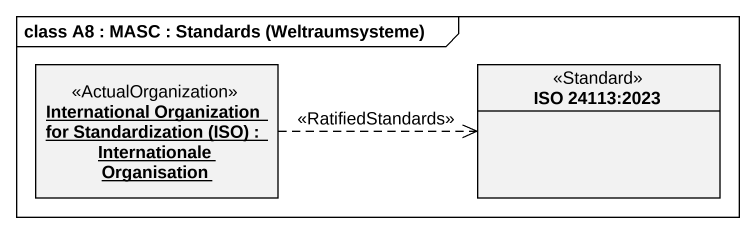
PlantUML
@startuml
mainframe class A8 : MASC : Standards (Weltraumsysteme)
hide circle
hide empty members
object "International Organization for Standardization (ISO) : Internationale Organisation" as International_Organization <<ActualOrganization>>
class "ISO 24113:2023" as ISO_24113_2023 <<Standard>>
International_Organization .right.> ISO_24113_2023 : <<RatifiedStandards>>
@enduml
